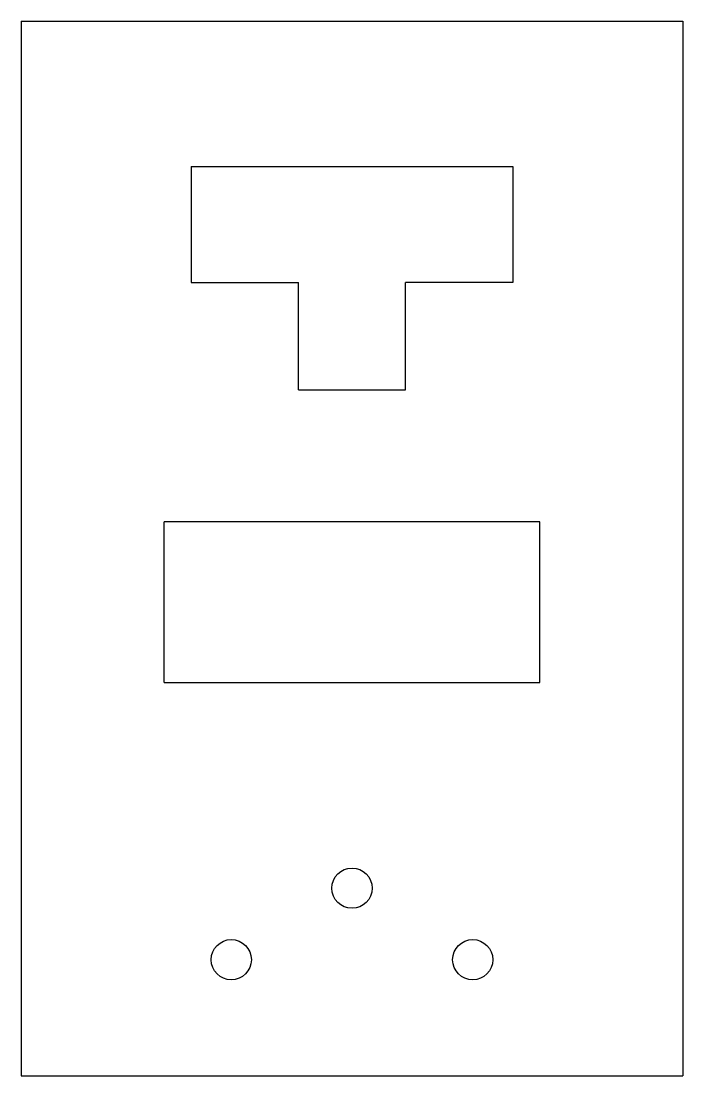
# Model space of a CAD drawing. Header units: inches. Extents: x 0 to 37, y 0 to 59.
import ezdxf

# ---------------------------------------------------------------- set-up
doc = ezdxf.new("R2010")
doc.units = ezdxf.units.IN
doc.header["$MEASUREMENT"] = 0

msp = doc.modelspace()

# ---------------------------------------------------------------- linework, layer by layer
at = {"color": 7, "linetype": 'Continuous', "lineweight": 25}
for p, q in [((0, 59), (37, 59)), ((0, 59), (0, 0)), ((37, 59), (37, 0)), ((9.5, 50.875), (9.5, 44.375)), ((9.5, 50.875), (27.5, 50.875)), ((27.5, 50.875), (27.5, 44.375)), ((9.5, 44.375), (15.5, 44.375)), ((15.5, 38.375), (15.5, 44.375)), ((21.5, 38.375), (21.5, 44.375)), ((27.5, 44.375), (21.5, 44.375)), ((15.5, 38.375), (21.5, 38.375)), ((8, 22), (8, 31)), ((29, 31), (8, 31)), ((29, 22), (29, 31)), ((8, 22), (29, 22)), ((0, 0), (37, 0))]:
    msp.add_line(p, q, dxfattribs=at)
for centre in [(18.5, 10.5), (11.75, 6.5), (25.25, 6.5)]:
    msp.add_circle(centre, 1.125, dxfattribs=at)

doc.saveas('drawing.dxf')
